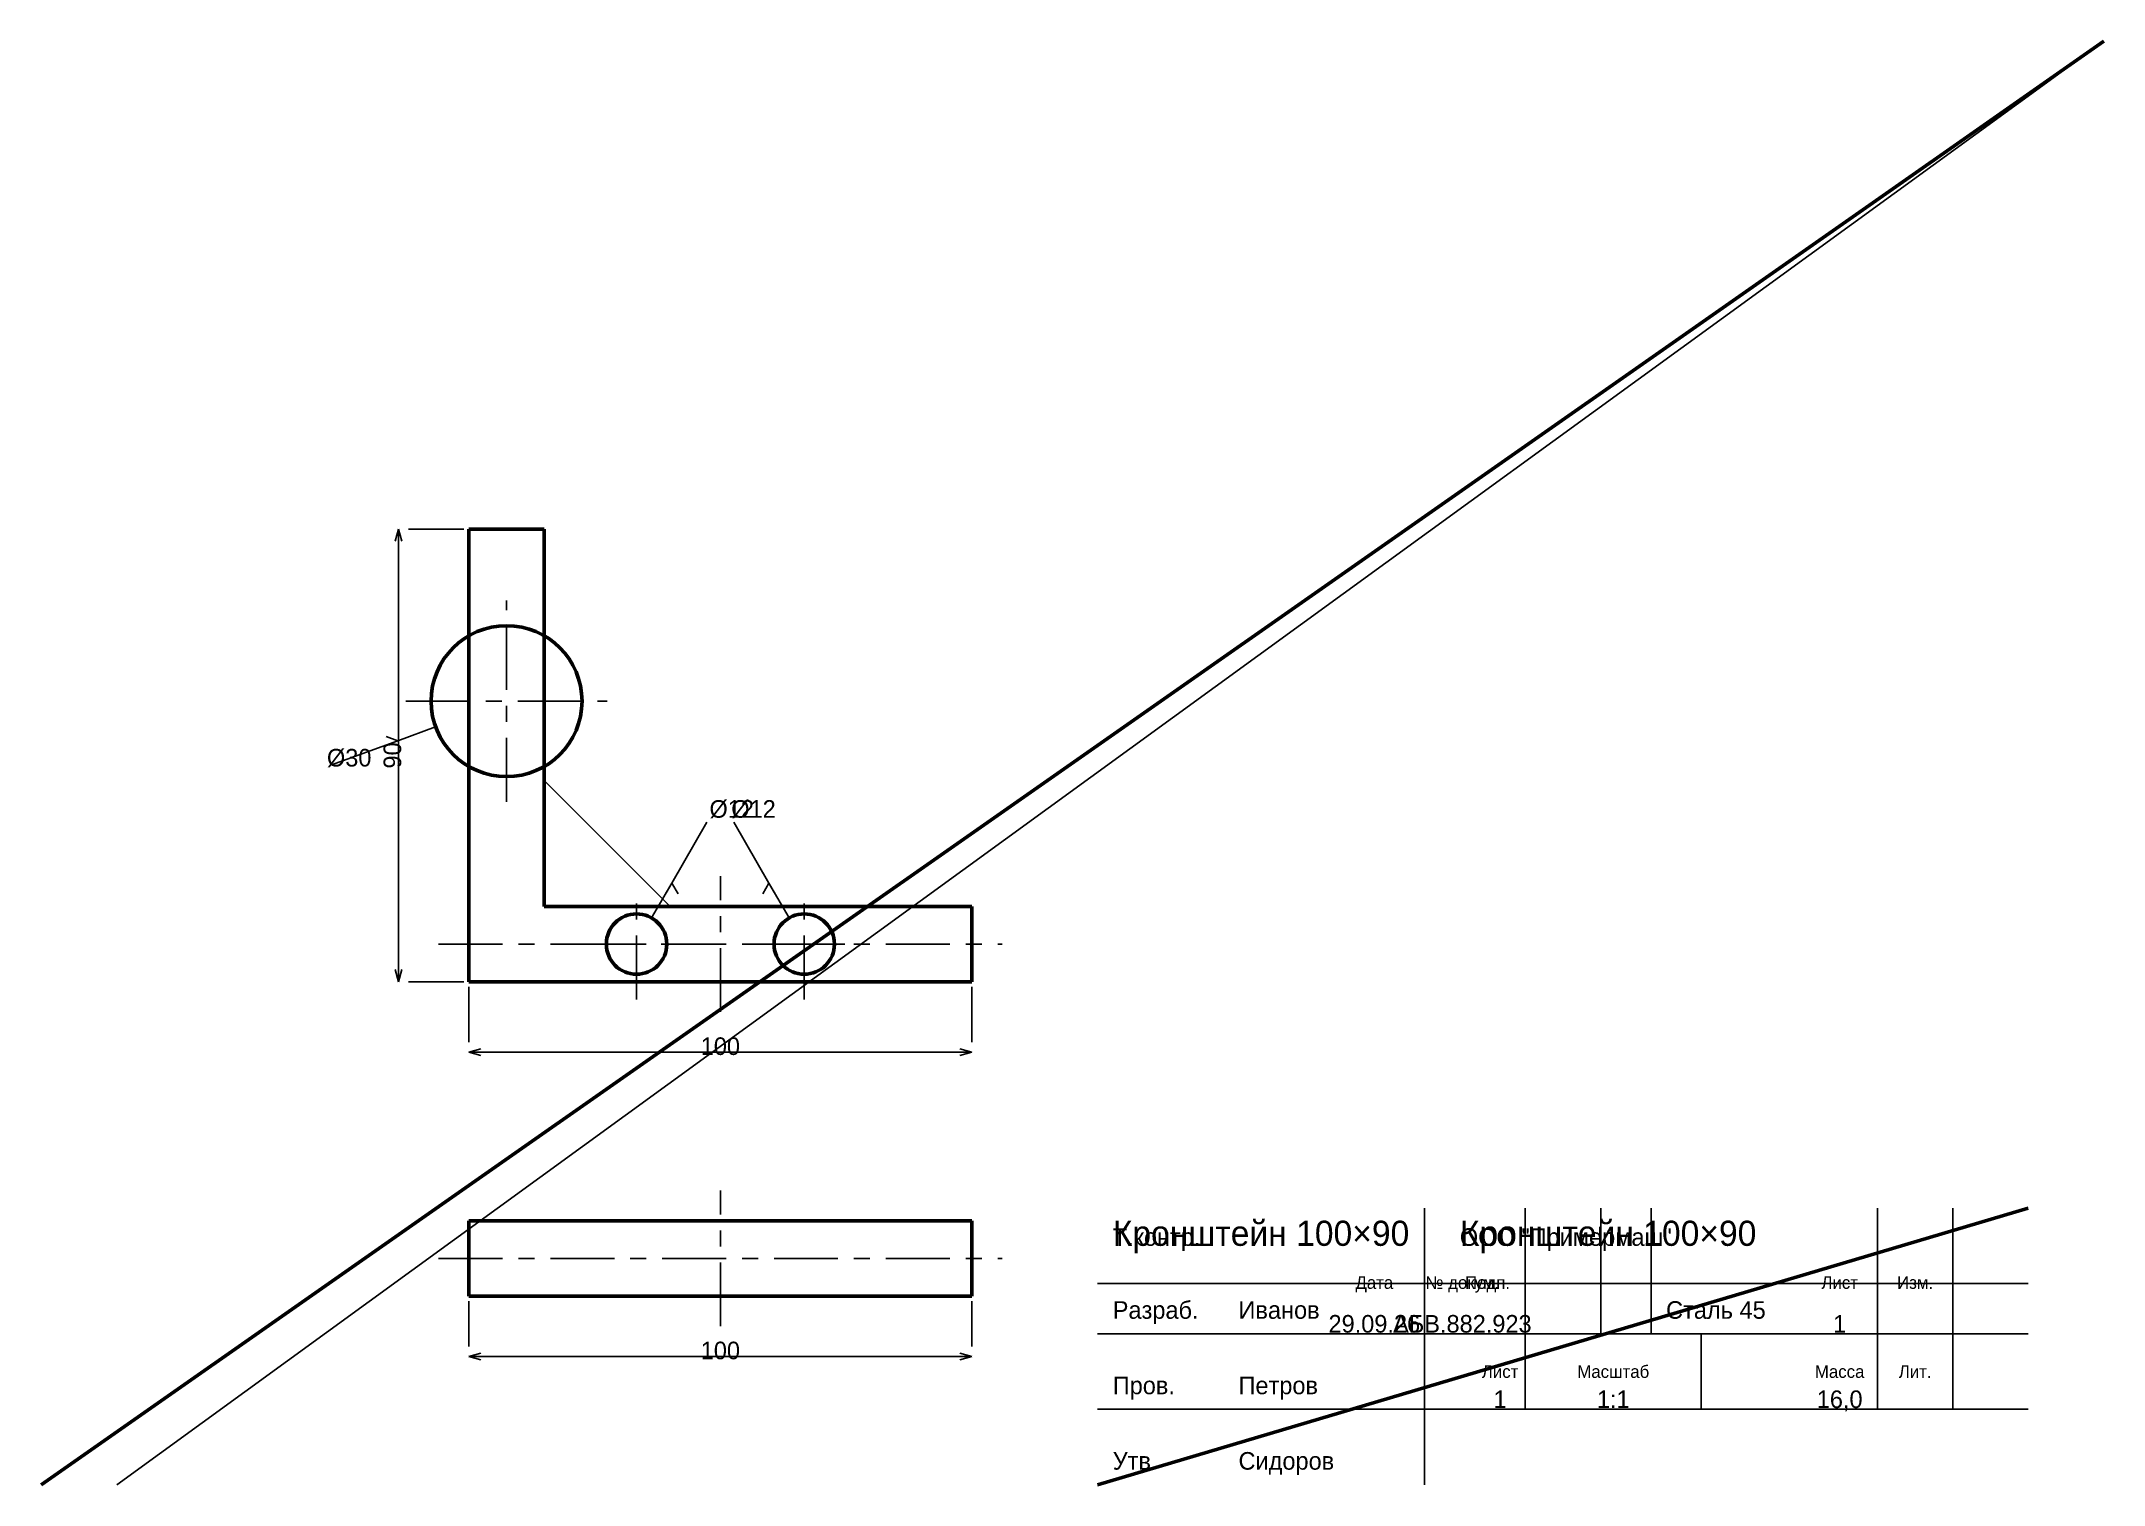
# Model space of a CAD drawing. Header units: millimetres. Extents: x 5 to 415, y 5 to 292.
import ezdxf
from ezdxf.enums import TextEntityAlignment as Align

# ---------------------------------------------------------------- set-up
doc = ezdxf.new("R2010")
doc.units = ezdxf.units.MM
doc.linetypes.add('CENTER', pattern=[22.225, 12.7, -3.175, 3.175, -3.175])
doc.linetypes.add('DASHED', pattern=[9, 6, -3])
for name, color, linetype, lineweight in [('AXIS', 7, 'CENTER', 25), ('DIMS', 7, 'CONTINUOUS', 25), ('MAIN', 7, 'CONTINUOUS', 50), ('TEXT', 7, 'CONTINUOUS', 25), ('THIN', 7, 'CONTINUOUS', 25)]:
    doc.layers.add(name, color=color, linetype=linetype, lineweight=lineweight)

msp = doc.modelspace()

# ---------------------------------------------------------------- linework, layer by layer
at = {"layer": 'AXIS', "linetype": 'CENTER', "lineweight": 25}
for p, q in [((97.5, 140.8), (97.5, 180.8)), ((77.5, 160.8), (117.5, 160.8)), ((123.333, 101.5), (123.333, 123.5)), ((140, 99), (140, 126)), ((156.667, 101.5), (156.667, 123.5)), ((84, 112.5), (196, 112.5)), ((112.333, 112.5), (134.333, 112.5)), ((145.667, 112.5), (167.667, 112.5)), ((140, 36.5), (140, 63.5)), ((84, 50), (196, 50))]:
    msp.add_line(p, q, dxfattribs=at)
at = {"layer": 'DIMS', "linetype": 'CONTINUOUS', "lineweight": 25}
for p, q in [((76, 195), (75.353, 192.585)), ((76, 105), (76, 195)), ((76, 195), (76.647, 192.585)), ((89, 195), (78, 195)), ((75.887, 152.934), (62.731, 148.145)), ((75.887, 152.934), (73.538, 153.789)), ((83.405, 155.67), (75.887, 152.934)), ((75.887, 152.934), (78.236, 153.789)), ((130.333, 124.624), (137.333, 136.749)), ((149.667, 124.624), (142.667, 136.749)), ((126.333, 117.696), (130.333, 124.624)), ((130.333, 124.624), (129.083, 122.459)), ((130.333, 124.624), (131.583, 122.459)), ((149.667, 124.624), (148.417, 122.459)), ((153.667, 117.696), (149.667, 124.624)), ((149.667, 124.624), (150.917, 122.459)), ((76, 105), (75.353, 107.415)), ((76, 105), (76.647, 107.415)), ((89, 105), (78, 105)), ((90, 104), (90, 93)), ((190, 104), (190, 93)), ((90, 91), (92.415, 91.647)), ((90, 91), (190, 91)), ((90, 91), (92.415, 90.353)), ((190, 91), (187.585, 91.647)), ((190, 91), (187.585, 90.353)), ((90, 41.5), (90, 32.5)), ((190, 41.5), (190, 32.5)), ((90, 30.5), (92.415, 31.147)), ((90, 30.5), (190, 30.5)), ((90, 30.5), (92.415, 29.853)), ((190, 30.5), (187.585, 31.147)), ((190, 30.5), (187.585, 29.853))]:
    msp.add_line(p, q, dxfattribs=at)
at = {"layer": 'MAIN', "linetype": 'CONTINUOUS', "lineweight": 50}
for p, q in [((5, 5), (415, 292)), ((105, 195), (90, 195)), ((90, 195), (90, 105)), ((105, 120), (105, 195)), ((190, 120), (105, 120)), ((190, 105), (190, 120)), ((90, 105), (190, 105)), ((90, 57.5), (190, 57.5)), ((90, 42.5), (90, 57.5)), ((190, 42.5), (190, 57.5)), ((215, 5), (400, 60)), ((90, 42.5), (190, 42.5))]:
    msp.add_line(p, q, dxfattribs=at)
for centre, radius in [((97.5, 160.8), 15), ((123.333, 112.5), 6), ((156.667, 112.5), 6)]:
    msp.add_circle(centre, radius, dxfattribs=at)
at = {"layer": 'THIN', "linetype": 'CONTINUOUS', "lineweight": 25}
for p, q in [((20, 5), (415, 292)), ((130, 120), (105, 145)), ((105, 120), (130, 120)), ((280, 5), (280, 60)), ((300, 35), (300, 60)), ((315, 35), (315, 60)), ((325, 35), (325, 60)), ((370, 35), (370, 60)), ((385, 35), (385, 60)), ((215, 45), (400, 45)), ((215, 35), (400, 35)), ((300, 20), (300, 35)), ((335, 20), (335, 35)), ((370, 20), (370, 35)), ((385, 20), (385, 35)), ((215, 20), (400, 20))]:
    msp.add_line(p, q, dxfattribs=at)
at = {"layer": 'THIN', "linetype": 'DASHED', "lineweight": 25}
for p, q in [((117.333, 57.5), (129.333, 57.5)), ((150.667, 57.5), (162.667, 57.5))]:
    msp.add_line(p, q, dxfattribs=at)

# ---------------------------------------------------------------- texts
at = {"layer": 'DIMS', "linetype": 'CONTINUOUS', "lineweight": 25}
msp.add_text('90', height=3.5, rotation=90, dxfattribs=at).set_placement((74.8, 150), align=Align.MIDDLE_CENTER)
for s, p in [('%%c30', (61.792, 147.803)), ('%%c12', (137.833, 137.615)), ('%%c12', (142.167, 137.615))]:
    msp.add_text(s, height=3.5, dxfattribs=at).set_placement(p)
for p in [(140, 92.2), (140, 31.7)]:
    msp.add_text('100', height=3.5, dxfattribs=at).set_placement(p, align=Align.MIDDLE_CENTER)
at = {"layer": 'TEXT', "linetype": 'CONTINUOUS', "lineweight": 25}
for s, height, p in [('Кронштейн 100×90', 5, (218, 52.5)), ('Кронштейн 100×90', 5, (287, 52.5)), ('Т.контр.', 3.5, (218, 52.5)), ('ООО "Примермаш"', 3.5, (287, 52.5)), ('Разраб.', 3.5, (218, 38)), ('Иванов', 3.5, (243, 38)), ('Сталь 45', 3.5, (328, 38)), ('Пров.', 3.5, (218, 23)), ('Петров', 3.5, (243, 23)), ('Утв.', 3.5, (218, 8)), ('Сидоров', 3.5, (243, 8))]:
    msp.add_text(s, height=height, dxfattribs=at).set_placement(p)
for s, height, p in [('Дата', 2.5, (270, 45.2)), ('№ докум.', 2.5, (287.5, 45.2)), ('Подп.', 2.5, (292.5, 45.2)), ('Лист', 2.5, (362.5, 45.2)), ('Изм.', 2.5, (377.5, 45.2)), ('29.09.26', 3.5, (270, 37)), ('АБВ.882.923', 3.5, (287.5, 37)), ('1', 3.5, (362.5, 37)), ('Лист', 2.5, (295, 27.5)), ('Масштаб', 2.5, (317.5, 27.5)), ('Масса', 2.5, (362.5, 27.5)), ('Лит.', 2.5, (377.5, 27.5)), ('1', 3.5, (295, 22)), ('1:1', 3.5, (317.5, 22)), ('16,0', 3.5, (362.5, 22))]:
    msp.add_text(s, height=height, dxfattribs=at).set_placement(p, align=Align.MIDDLE_CENTER)

doc.saveas('drawing.dxf')
